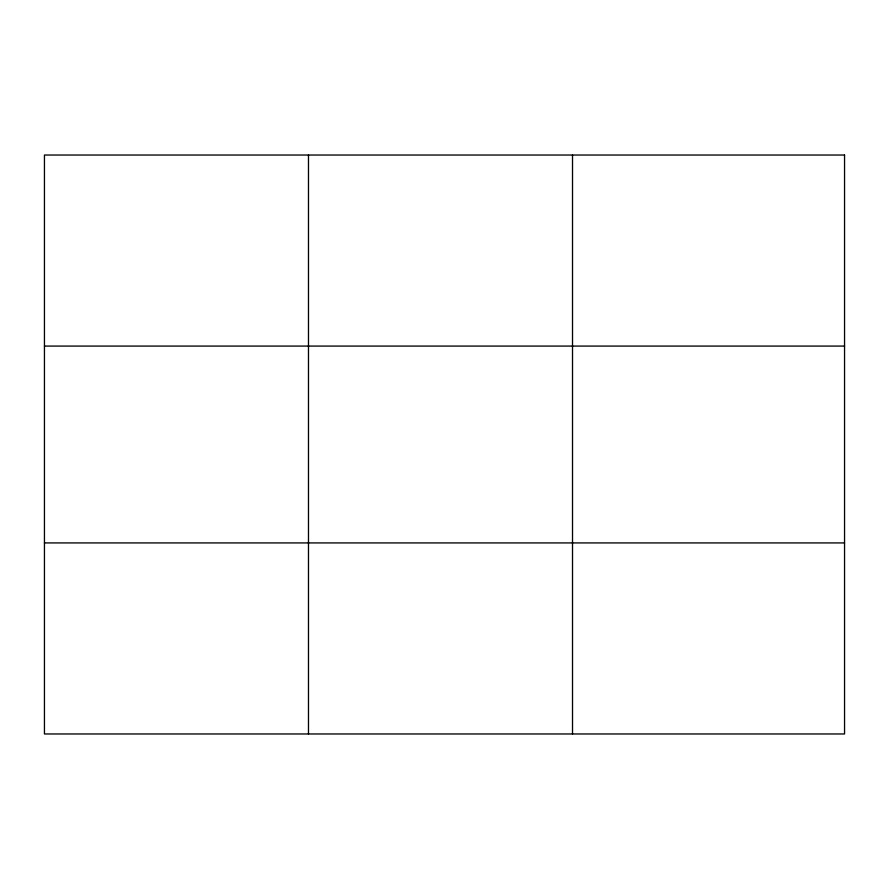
<?xml version="1.0" encoding="UTF-8"?>
<svg xmlns="http://www.w3.org/2000/svg" width="889" height="889" viewBox="0 0 889 889"><rect width="100%" height="100%" fill="white"/><g stroke="black" fill="none" stroke-linecap="round" stroke-linejoin="round"><path stroke-width="1.33" d="M308.483 733.97L308.483 155.03M572.516 733.97L572.516 155.03M44.45 346.077L844.55 346.077M44.45 542.923L844.55 542.923M844.55 155.03L844.55 733.97L44.45 733.97L44.45 155.03L844.55 155.03"/></g></svg>
